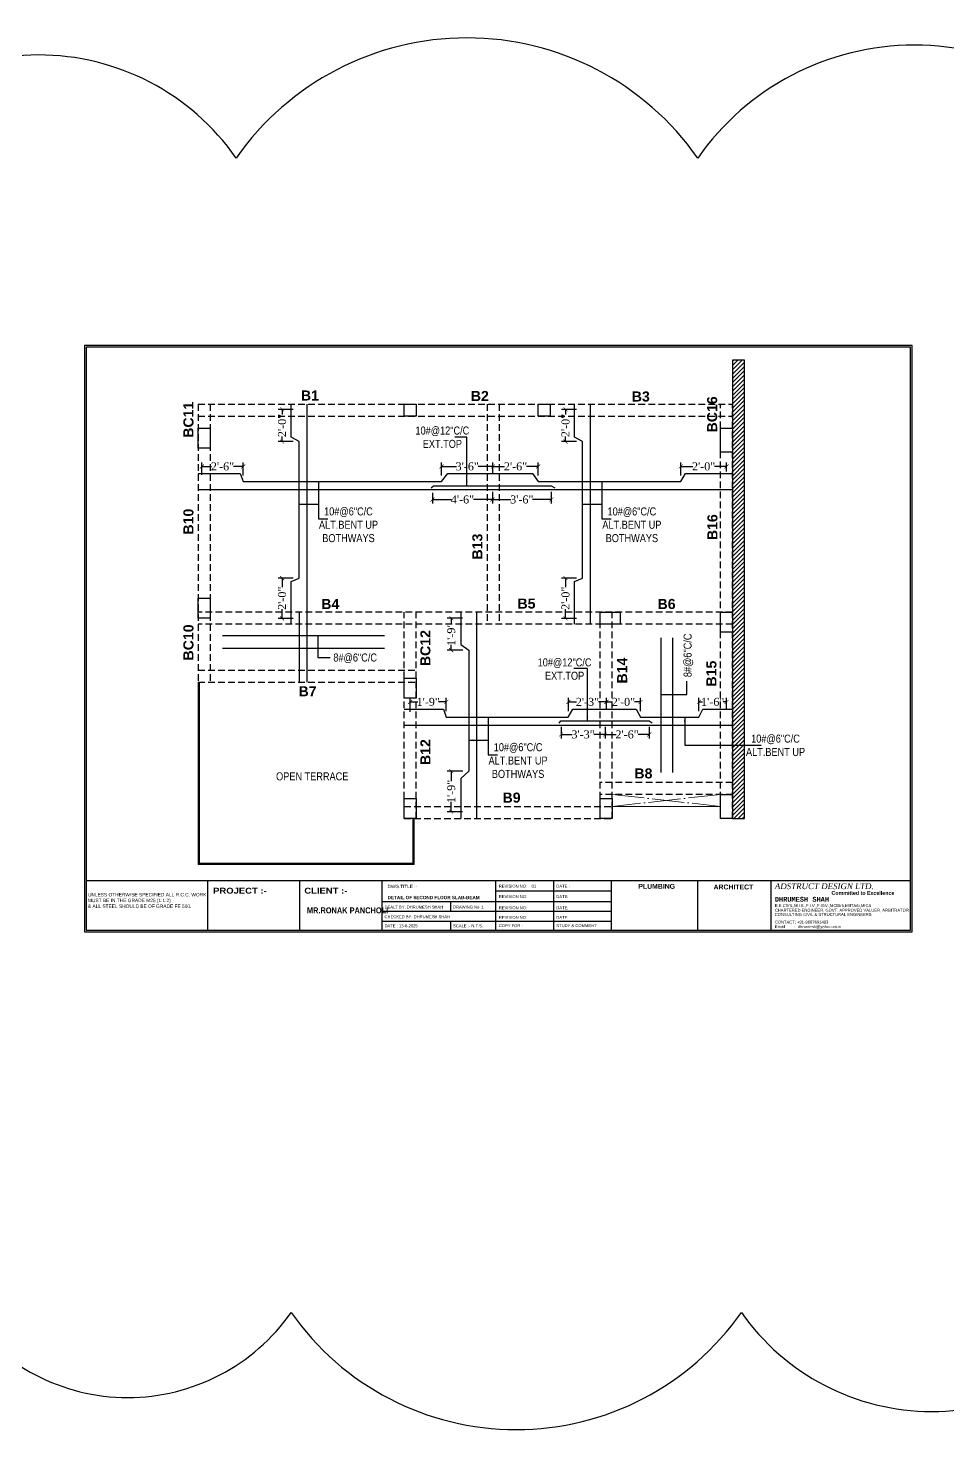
# Model space of a CAD drawing. Header units: millimetres. Extents: x 56222 to 163527, y -177397 to -121287.
# Drawn here: x 161715 to 162404, y -177397 to -176341 of the extents above; entities that cross this region are included whole.
import ezdxf

# ---------------------------------------------------------------- set-up
doc = ezdxf.new("R2010")
doc.units = ezdxf.units.MM
doc.header["$MEASUREMENT"] = 0
doc.header["$PDMODE"] = 35
doc.linetypes.add('ACAD_ISO04W100', pattern=[30, 24, -3, 0, -3])
doc.linetypes.add('HIDDEN', pattern=[0.375, 0.25, -0.125])
doc.layers.get('Defpoints').update_dxf_attribs({"color": 220})
doc.layers.add('0 @ 1', color=7, linetype='Continuous')
for name, color, linetype, lineweight in [('BEAM', 160, 'HIDDEN', 25), ('COLUMN', 1, 'Continuous', 30), ('COLUMN no', 7, 'Continuous', 20), ('FIRST FLOOR_( D - W & RAILING )', 251, 'Continuous', 9), ('footing', 160, 'Continuous', 25), ('GROUND FLOOR', 7, 'Continuous', 9), ('GROUND FLOOR  ( HATCH )', 251, 'Continuous', 9), ('REINFORCEMENT', 6, 'Continuous', 25), ('SECOND FLOOR', 7, 'Continuous', 9), ('SECOND FLOOR ( TEXT )', 7, 'Continuous', 9)]:
    doc.layers.add(name, color=color, linetype=linetype, lineweight=lineweight)
doc.styles.add('arial', font='GOTHIC.TTF')
doc.styles.add('KATHA', font='swissc.ttf')
doc.styles.add('KIRAN', font='times.ttf')
doc.styles.add('style2', font='arial.ttf', dxfattribs={"height": 6})
doc.dimstyles.new('Brijesh (Clear)', dxfattribs={"dimtxt": 6, "dimasz": 3, "dimexe": 3, "dimexo": 4.5, "dimgap": 0.09, "dimtad": 0, "dimdec": 1, "dimzin": 3, "dimdsep": 46, "dimlunit": 4, "dimtxsty": 'KIRAN', "dimblk": 'ARCHTICK', "dimcen": 0.09, "dimclrd": 256, "dimclre": 256, "dimclrt": 7, "dimadec": 0, "dimazin": 0, "dimtfac": 0.75, "dimtdec": 1, "dimtofl": 0, "dimtmove": 1, "dimatfit": 0, "dimfxl": 1, "dimtolj": 1, "dimtzin": 0, "dimarcsym": 0})

# ---------------------------------------------------------------- blocks, each defined once
blk = doc.blocks.new('_ArchTick')
at = {"color": 0, "linetype": 'ByBlock', "const_width": 0.15}
blk.add_lwpolyline([(-0.5, -0.5), (0.5, 0.5)], dxfattribs=at)
blk = doc.blocks.new('*D431')
at = {"layer": 'Defpoints', "color": 0, "transparency": 16777216}
for p in [(161905.2, -176752.9), (161918, -176752.9), (161918, -176783.1)]:
    blk.add_point(p, dxfattribs=at)
at = {"layer": 'REINFORCEMENT', "lineweight": -2, "transparency": 16777216}
for p, q in [((161913.5, -176752.9), (161902.2, -176752.9)), ((161905.2, -176752.9), (161905.2, -176759.8)), ((161913.5, -176783.1), (161902.2, -176783.1)), ((161905.2, -176783.1), (161905.2, -176776.2))]:
    blk.add_line(p, q, dxfattribs=at)
at = {"layer": 'REINFORCEMENT', "lineweight": -2, "transparency": 16777216, "xscale": 3, "yscale": 3, "zscale": 3}
for p, rotation in [((161905.2, -176752.9), 90), ((161905.2, -176783.1), 270)]:
    blk.add_blockref('_ArchTick', p, dxfattribs=dict(at, rotation=rotation))
at = {"layer": 'REINFORCEMENT', "color": 7, "transparency": 16777216, "insert": (161905.2, -176768), "char_height": 6, "attachment_point": 5, "rotation": 90, "style": 'KIRAN'}
blk.add_mtext('\\A1;2\'-0"', dxfattribs=at)
blk = doc.blocks.new('*D432')
at = {"layer": 'Defpoints', "color": 0, "transparency": 16777216}
for p in [(161905.2, -176626.4), (161918, -176626.4), (161918, -176650.6)]:
    blk.add_point(p, dxfattribs=at)
at = {"layer": 'REINFORCEMENT', "lineweight": -2, "transparency": 16777216}
for p, q in [((161913.5, -176626.4), (161902.2, -176626.4)), ((161905.2, -176626.4), (161905.2, -176630.3)), ((161905.2, -176650.6), (161905.2, -176646.7)), ((161913.5, -176650.6), (161902.2, -176650.6))]:
    blk.add_line(p, q, dxfattribs=at)
at = {"layer": 'REINFORCEMENT', "lineweight": -2, "transparency": 16777216, "xscale": 3, "yscale": 3, "zscale": 3}
for p, rotation in [((161905.2, -176626.4), 90), ((161905.2, -176650.6), 270)]:
    blk.add_blockref('_ArchTick', p, dxfattribs=dict(at, rotation=rotation))
at = {"layer": 'REINFORCEMENT', "color": 7, "transparency": 16777216, "insert": (161905.2, -176638.5), "char_height": 6, "attachment_point": 5, "rotation": 90, "style": 'KIRAN'}
blk.add_mtext('\\A1;2\'-0"', dxfattribs=at)
blk = doc.blocks.new('*D433')
at = {"layer": 'Defpoints', "color": 0, "transparency": 16777216}
for p in [(162117.7, -176752.9), (162130.5, -176752.9), (162130.5, -176783.1)]:
    blk.add_point(p, dxfattribs=at)
at = {"layer": 'REINFORCEMENT', "lineweight": -2, "transparency": 16777216}
for p, q in [((162126, -176752.9), (162114.7, -176752.9)), ((162117.7, -176752.9), (162117.7, -176759.8)), ((162126, -176783.1), (162114.7, -176783.1)), ((162117.7, -176783.1), (162117.7, -176776.2))]:
    blk.add_line(p, q, dxfattribs=at)
at = {"layer": 'REINFORCEMENT', "lineweight": -2, "transparency": 16777216, "xscale": 3, "yscale": 3, "zscale": 3}
for p, rotation in [((162117.7, -176752.9), 90), ((162117.7, -176783.1), 270)]:
    blk.add_blockref('_ArchTick', p, dxfattribs=dict(at, rotation=rotation))
at = {"layer": 'REINFORCEMENT', "color": 7, "transparency": 16777216, "insert": (162117.7, -176768), "char_height": 6, "attachment_point": 5, "rotation": 90, "style": 'KIRAN'}
blk.add_mtext('\\A1;2\'-0"', dxfattribs=at)
blk = doc.blocks.new('*D434')
at = {"layer": 'Defpoints', "color": 0, "transparency": 16777216}
for p in [(162117.7, -176626.4), (162130.5, -176626.4), (162130.5, -176650.6)]:
    blk.add_point(p, dxfattribs=at)
at = {"layer": 'REINFORCEMENT', "lineweight": -2, "transparency": 16777216}
for p, q in [((162126, -176626.4), (162114.7, -176626.4)), ((162117.7, -176626.4), (162117.7, -176630.3)), ((162117.7, -176650.6), (162117.7, -176646.7)), ((162126, -176650.6), (162114.7, -176650.6))]:
    blk.add_line(p, q, dxfattribs=at)
at = {"layer": 'REINFORCEMENT', "lineweight": -2, "transparency": 16777216, "xscale": 3, "yscale": 3, "zscale": 3}
for p, rotation in [((162117.7, -176626.4), 90), ((162117.7, -176650.6), 270)]:
    blk.add_blockref('_ArchTick', p, dxfattribs=dict(at, rotation=rotation))
at = {"layer": 'REINFORCEMENT', "color": 7, "transparency": 16777216, "insert": (162117.7, -176638.5), "char_height": 6, "attachment_point": 5, "rotation": 90, "style": 'KIRAN'}
blk.add_mtext('\\A1;2\'-0"', dxfattribs=at)
blk = doc.blocks.new('*D435')
at = {"layer": 'Defpoints', "color": 0, "transparency": 16777216}
for p in [(161876.1, -176669.2), (161845, -176680), (161876.1, -176680.4)]:
    blk.add_point(p, dxfattribs=at)
at = {"layer": 'REINFORCEMENT', "lineweight": -2, "transparency": 16777216}
for p, q in [((161845, -176675.5), (161845, -176666.2)), ((161845, -176669.2), (161852.3, -176669.2)), ((161876.1, -176669.2), (161868.8, -176669.2)), ((161876.1, -176675.9), (161876.1, -176666.2))]:
    blk.add_line(p, q, dxfattribs=at)
at = {"layer": 'REINFORCEMENT', "lineweight": -2, "transparency": 16777216, "xscale": 3, "yscale": 3, "zscale": 3, "rotation": 180}
blk.add_blockref('_ArchTick', (161845, -176669.2), dxfattribs=at)
at = {"layer": 'REINFORCEMENT', "lineweight": -2, "transparency": 16777216, "xscale": 3, "yscale": 3, "zscale": 3}
blk.add_blockref('_ArchTick', (161876.1, -176669.2), dxfattribs=at)
at = {"layer": 'REINFORCEMENT', "color": 7, "transparency": 16777216, "insert": (161860.5, -176669.2), "char_height": 6, "attachment_point": 5, "style": 'KIRAN'}
blk.add_mtext('\\A1;2\'-6"', dxfattribs=at)
blk = doc.blocks.new('*D436')
at = {"layer": 'Defpoints', "color": 0, "transparency": 16777216}
for p in [(162063.3, -176669.2), (162063.3, -176679.3), (162024.7, -176680.4)]:
    blk.add_point(p, dxfattribs=at)
at = {"layer": 'REINFORCEMENT', "lineweight": -2, "transparency": 16777216}
for p, q in [((162024.7, -176675.9), (162024.7, -176666.2)), ((162024.7, -176669.2), (162035.9, -176669.2)), ((162063.3, -176669.2), (162052.1, -176669.2)), ((162063.3, -176674.8), (162063.3, -176666.2))]:
    blk.add_line(p, q, dxfattribs=at)
at = {"layer": 'REINFORCEMENT', "lineweight": -2, "transparency": 16777216, "xscale": 3, "yscale": 3, "zscale": 3, "rotation": 180}
blk.add_blockref('_ArchTick', (162024.7, -176669.2), dxfattribs=at)
at = {"layer": 'REINFORCEMENT', "lineweight": -2, "transparency": 16777216, "xscale": 3, "yscale": 3, "zscale": 3}
blk.add_blockref('_ArchTick', (162063.3, -176669.2), dxfattribs=at)
at = {"layer": 'REINFORCEMENT', "color": 7, "transparency": 16777216, "insert": (162044, -176669.2), "char_height": 6, "attachment_point": 5, "style": 'KIRAN'}
blk.add_mtext('\\A1;3\'-6"', dxfattribs=at)
blk = doc.blocks.new('*D437')
at = {"layer": 'Defpoints', "color": 0, "transparency": 16777216}
for p in [(162097.2, -176669.2), (162063.3, -176679.3), (162097.2, -176680.4)]:
    blk.add_point(p, dxfattribs=at)
at = {"layer": 'REINFORCEMENT', "lineweight": -2, "transparency": 16777216}
for p, q in [((162063.3, -176674.8), (162063.3, -176666.2)), ((162063.3, -176669.2), (162072, -176669.2)), ((162097.2, -176669.2), (162088.4, -176669.2)), ((162097.2, -176675.9), (162097.2, -176666.2))]:
    blk.add_line(p, q, dxfattribs=at)
at = {"layer": 'REINFORCEMENT', "lineweight": -2, "transparency": 16777216, "xscale": 3, "yscale": 3, "zscale": 3, "rotation": 180}
blk.add_blockref('_ArchTick', (162063.3, -176669.2), dxfattribs=at)
at = {"layer": 'REINFORCEMENT', "lineweight": -2, "transparency": 16777216, "xscale": 3, "yscale": 3, "zscale": 3}
blk.add_blockref('_ArchTick', (162097.2, -176669.2), dxfattribs=at)
at = {"layer": 'REINFORCEMENT', "color": 7, "transparency": 16777216, "insert": (162080.2, -176669.2), "char_height": 6, "attachment_point": 5, "style": 'KIRAN'}
blk.add_mtext('\\A1;2\'-6"', dxfattribs=at)
blk = doc.blocks.new('*D438')
at = {"layer": 'Defpoints', "color": 0, "transparency": 16777216}
for p in [(162238.4, -176669.2), (162238.4, -176677.6), (162204.1, -176680.4)]:
    blk.add_point(p, dxfattribs=at)
at = {"layer": 'REINFORCEMENT', "lineweight": -2, "transparency": 16777216}
for p, q in [((162204.1, -176675.9), (162204.1, -176666.2)), ((162204.1, -176669.2), (162213, -176669.2)), ((162238.4, -176669.2), (162229.4, -176669.2)), ((162238.4, -176673.1), (162238.4, -176666.2))]:
    blk.add_line(p, q, dxfattribs=at)
at = {"layer": 'REINFORCEMENT', "lineweight": -2, "transparency": 16777216, "xscale": 3, "yscale": 3, "zscale": 3, "rotation": 180}
blk.add_blockref('_ArchTick', (162204.1, -176669.2), dxfattribs=at)
at = {"layer": 'REINFORCEMENT', "lineweight": -2, "transparency": 16777216, "xscale": 3, "yscale": 3, "zscale": 3}
blk.add_blockref('_ArchTick', (162238.4, -176669.2), dxfattribs=at)
at = {"layer": 'REINFORCEMENT', "color": 7, "transparency": 16777216, "insert": (162221.2, -176669.2), "char_height": 6, "attachment_point": 5, "style": 'KIRAN'}
blk.add_mtext('\\A1;2\'-0"', dxfattribs=at)
blk = doc.blocks.new('*D439')
at = {"layer": 'Defpoints', "color": 0, "transparency": 16777216}
for p in [(162017.9, -176684.5), (162062.9, -176683.7), (162062.9, -176694)]:
    blk.add_point(p, dxfattribs=at)
at = {"layer": 'REINFORCEMENT', "lineweight": -2, "transparency": 16777216}
for p, q in [((162017.9, -176689), (162017.9, -176697)), ((162062.9, -176688.2), (162062.9, -176697)), ((162017.9, -176694), (162032.1, -176694)), ((162062.9, -176694), (162048.6, -176694))]:
    blk.add_line(p, q, dxfattribs=at)
at = {"layer": 'REINFORCEMENT', "lineweight": -2, "transparency": 16777216, "xscale": 3, "yscale": 3, "zscale": 3, "rotation": 180}
blk.add_blockref('_ArchTick', (162017.9, -176694), dxfattribs=at)
at = {"layer": 'REINFORCEMENT', "lineweight": -2, "transparency": 16777216, "xscale": 3, "yscale": 3, "zscale": 3}
blk.add_blockref('_ArchTick', (162062.9, -176694), dxfattribs=at)
at = {"layer": 'REINFORCEMENT', "color": 7, "transparency": 16777216, "insert": (162040.4, -176694), "char_height": 6, "attachment_point": 5, "style": 'KIRAN'}
blk.add_mtext('\\A1;4\'-6"', dxfattribs=at)
blk = doc.blocks.new('*D440')
at = {"layer": 'Defpoints', "color": 0, "transparency": 16777216}
for p in [(162062.9, -176683.7), (162107, -176683.7), (162107, -176694)]:
    blk.add_point(p, dxfattribs=at)
at = {"layer": 'REINFORCEMENT', "lineweight": -2, "transparency": 16777216}
for p, q in [((162062.9, -176688.2), (162062.9, -176697)), ((162107, -176688.2), (162107, -176697)), ((162062.9, -176694), (162076.8, -176694)), ((162107, -176694), (162093, -176694))]:
    blk.add_line(p, q, dxfattribs=at)
at = {"layer": 'REINFORCEMENT', "lineweight": -2, "transparency": 16777216, "xscale": 3, "yscale": 3, "zscale": 3, "rotation": 180}
blk.add_blockref('_ArchTick', (162062.9, -176694), dxfattribs=at)
at = {"layer": 'REINFORCEMENT', "lineweight": -2, "transparency": 16777216, "xscale": 3, "yscale": 3, "zscale": 3}
blk.add_blockref('_ArchTick', (162107, -176694), dxfattribs=at)
at = {"layer": 'REINFORCEMENT', "color": 7, "transparency": 16777216, "insert": (162084.9, -176694), "char_height": 6, "attachment_point": 5, "style": 'KIRAN'}
blk.add_mtext('\\A1;3\'-6"', dxfattribs=at)
blk = doc.blocks.new('*D441')
at = {"layer": 'Defpoints', "color": 0, "transparency": 16777216}
for p in [(162028.3, -176845.7), (162001.1, -176857.6), (162028.3, -176857.2)]:
    blk.add_point(p, dxfattribs=at)
at = {"layer": 'REINFORCEMENT', "lineweight": -2, "transparency": 16777216}
for p, q in [((162001.1, -176853.1), (162001.1, -176842.7)), ((162001.1, -176845.7), (162006.9, -176845.7)), ((162028.3, -176845.7), (162022.5, -176845.7)), ((162028.3, -176852.7), (162028.3, -176842.7))]:
    blk.add_line(p, q, dxfattribs=at)
at = {"layer": 'REINFORCEMENT', "lineweight": -2, "transparency": 16777216, "xscale": 3, "yscale": 3, "zscale": 3, "rotation": 180}
blk.add_blockref('_ArchTick', (162001.1, -176845.7), dxfattribs=at)
at = {"layer": 'REINFORCEMENT', "lineweight": -2, "transparency": 16777216, "xscale": 3, "yscale": 3, "zscale": 3}
blk.add_blockref('_ArchTick', (162028.3, -176845.7), dxfattribs=at)
at = {"layer": 'REINFORCEMENT', "color": 7, "transparency": 16777216, "insert": (162014.7, -176845.7), "char_height": 6, "attachment_point": 5, "style": 'KIRAN'}
blk.add_mtext('\\A1;1\'-9"', dxfattribs=at)
blk = doc.blocks.new('*D442')
at = {"layer": 'Defpoints', "color": 0, "transparency": 16777216}
for p in [(162148.4, -176845.7), (162119.8, -176857.2), (162148.4, -176856)]:
    blk.add_point(p, dxfattribs=at)
at = {"layer": 'REINFORCEMENT', "lineweight": -2, "transparency": 16777216}
for p, q in [((162119.8, -176852.7), (162119.8, -176842.7)), ((162119.8, -176845.7), (162125.9, -176845.7)), ((162148.4, -176845.7), (162142.3, -176845.7)), ((162148.4, -176851.5), (162148.4, -176842.7))]:
    blk.add_line(p, q, dxfattribs=at)
at = {"layer": 'REINFORCEMENT', "lineweight": -2, "transparency": 16777216, "xscale": 3, "yscale": 3, "zscale": 3, "rotation": 180}
blk.add_blockref('_ArchTick', (162119.8, -176845.7), dxfattribs=at)
at = {"layer": 'REINFORCEMENT', "lineweight": -2, "transparency": 16777216, "xscale": 3, "yscale": 3, "zscale": 3}
blk.add_blockref('_ArchTick', (162148.4, -176845.7), dxfattribs=at)
at = {"layer": 'REINFORCEMENT', "color": 7, "transparency": 16777216, "insert": (162134.1, -176845.7), "char_height": 6, "attachment_point": 5, "style": 'KIRAN'}
blk.add_mtext('\\A1;2\'-3"', dxfattribs=at)
blk = doc.blocks.new('*D443')
at = {"layer": 'Defpoints', "color": 0, "transparency": 16777216}
for p in [(162173.9, -176845.7), (162148.4, -176856), (162173.9, -176857.2)]:
    blk.add_point(p, dxfattribs=at)
at = {"layer": 'REINFORCEMENT', "lineweight": -2, "transparency": 16777216}
for p, q in [((162148.4, -176851.5), (162148.4, -176842.7)), ((162148.4, -176845.7), (162152.9, -176845.7)), ((162173.9, -176845.7), (162169.3, -176845.7)), ((162173.9, -176852.7), (162173.9, -176842.7))]:
    blk.add_line(p, q, dxfattribs=at)
at = {"layer": 'REINFORCEMENT', "lineweight": -2, "transparency": 16777216, "xscale": 3, "yscale": 3, "zscale": 3, "rotation": 180}
blk.add_blockref('_ArchTick', (162148.4, -176845.7), dxfattribs=at)
at = {"layer": 'REINFORCEMENT', "lineweight": -2, "transparency": 16777216, "xscale": 3, "yscale": 3, "zscale": 3}
blk.add_blockref('_ArchTick', (162173.9, -176845.7), dxfattribs=at)
at = {"layer": 'REINFORCEMENT', "color": 7, "transparency": 16777216, "insert": (162161.1, -176845.7), "char_height": 6, "attachment_point": 5, "style": 'KIRAN'}
blk.add_mtext('\\A1;2\'-0"', dxfattribs=at)
blk = doc.blocks.new('*D444')
at = {"layer": 'Defpoints', "color": 0, "transparency": 16777216}
for p in [(162238.4, -176845.7), (162217.7, -176857.2), (162238.4, -176855.5)]:
    blk.add_point(p, dxfattribs=at)
at = {"layer": 'REINFORCEMENT', "lineweight": -2, "transparency": 16777216}
for p, q in [((162217.7, -176852.7), (162217.7, -176842.7)), ((162217.7, -176845.7), (162220.3, -176845.7)), ((162238.4, -176845.7), (162235.8, -176845.7)), ((162238.4, -176851), (162238.4, -176842.7))]:
    blk.add_line(p, q, dxfattribs=at)
at = {"layer": 'REINFORCEMENT', "lineweight": -2, "transparency": 16777216, "xscale": 3, "yscale": 3, "zscale": 3, "rotation": 180}
blk.add_blockref('_ArchTick', (162217.7, -176845.7), dxfattribs=at)
at = {"layer": 'REINFORCEMENT', "lineweight": -2, "transparency": 16777216, "xscale": 3, "yscale": 3, "zscale": 3}
blk.add_blockref('_ArchTick', (162238.4, -176845.7), dxfattribs=at)
at = {"layer": 'REINFORCEMENT', "color": 7, "transparency": 16777216, "insert": (162228, -176845.7), "char_height": 6, "attachment_point": 5, "style": 'KIRAN'}
blk.add_mtext('\\A1;1\'-6"', dxfattribs=at)
blk = doc.blocks.new('*D445')
at = {"layer": 'Defpoints', "color": 0, "transparency": 16777216}
for p in [(162114.3, -176859.9), (162147.3, -176859.9), (162147.3, -176870.1)]:
    blk.add_point(p, dxfattribs=at)
at = {"layer": 'REINFORCEMENT', "lineweight": -2, "transparency": 16777216}
for p, q in [((162114.3, -176864.4), (162114.3, -176873.1)), ((162114.3, -176870.1), (162122.7, -176870.1)), ((162147.3, -176870.1), (162138.9, -176870.1)), ((162147.3, -176864.4), (162147.3, -176873.1))]:
    blk.add_line(p, q, dxfattribs=at)
at = {"layer": 'REINFORCEMENT', "lineweight": -2, "transparency": 16777216, "xscale": 3, "yscale": 3, "zscale": 3, "rotation": 180}
blk.add_blockref('_ArchTick', (162114.3, -176870.1), dxfattribs=at)
at = {"layer": 'REINFORCEMENT', "lineweight": -2, "transparency": 16777216, "xscale": 3, "yscale": 3, "zscale": 3}
blk.add_blockref('_ArchTick', (162147.3, -176870.1), dxfattribs=at)
at = {"layer": 'REINFORCEMENT', "color": 7, "transparency": 16777216, "insert": (162130.8, -176870.1), "char_height": 6, "attachment_point": 5, "style": 'KIRAN'}
blk.add_mtext('\\A1;3\'-3"', dxfattribs=at)
blk = doc.blocks.new('*D446')
at = {"layer": 'Defpoints', "color": 0, "transparency": 16777216}
for p in [(162147.3, -176859.9), (162180.4, -176859.9), (162180.4, -176870.1)]:
    blk.add_point(p, dxfattribs=at)
at = {"layer": 'REINFORCEMENT', "lineweight": -2, "transparency": 16777216}
for p, q in [((162147.3, -176864.4), (162147.3, -176873.1)), ((162147.3, -176870.1), (162155.6, -176870.1)), ((162180.4, -176870.1), (162172.1, -176870.1)), ((162180.4, -176864.4), (162180.4, -176873.1))]:
    blk.add_line(p, q, dxfattribs=at)
at = {"layer": 'REINFORCEMENT', "lineweight": -2, "transparency": 16777216, "xscale": 3, "yscale": 3, "zscale": 3, "rotation": 180}
blk.add_blockref('_ArchTick', (162147.3, -176870.1), dxfattribs=at)
at = {"layer": 'REINFORCEMENT', "lineweight": -2, "transparency": 16777216, "xscale": 3, "yscale": 3, "zscale": 3}
blk.add_blockref('_ArchTick', (162180.4, -176870.1), dxfattribs=at)
at = {"layer": 'REINFORCEMENT', "color": 7, "transparency": 16777216, "insert": (162163.8, -176870.1), "char_height": 6, "attachment_point": 5, "style": 'KIRAN'}
blk.add_mtext('\\A1;2\'-6"', dxfattribs=at)
blk = doc.blocks.new('*D447')
at = {"layer": 'Defpoints', "color": 0, "transparency": 16777216}
for p in [(162032, -176897.5), (162045.2, -176897.5), (162044.9, -176928)]:
    blk.add_point(p, dxfattribs=at)
at = {"layer": 'REINFORCEMENT', "lineweight": -2, "transparency": 16777216}
for p, q in [((162040.7, -176897.5), (162029, -176897.5)), ((162032, -176897.5), (162032, -176905)), ((162032, -176928), (162032, -176920.6)), ((162040.4, -176928), (162029, -176928))]:
    blk.add_line(p, q, dxfattribs=at)
at = {"layer": 'REINFORCEMENT', "lineweight": -2, "transparency": 16777216, "xscale": 3, "yscale": 3, "zscale": 3}
for p, rotation in [((162032, -176897.5), 90), ((162032, -176928), 270)]:
    blk.add_blockref('_ArchTick', p, dxfattribs=dict(at, rotation=rotation))
at = {"layer": 'REINFORCEMENT', "color": 7, "transparency": 16777216, "insert": (162032, -176912.8), "char_height": 6, "attachment_point": 5, "rotation": 90, "style": 'KIRAN'}
blk.add_mtext('\\A1;1\'-9"', dxfattribs=at)
blk = doc.blocks.new('*D448')
at = {"layer": 'Defpoints', "color": 0, "transparency": 16777216}
for p in [(162032, -176782.9), (162045, -176782.9), (162045.2, -176807)]:
    blk.add_point(p, dxfattribs=at)
at = {"layer": 'REINFORCEMENT', "lineweight": -2, "transparency": 16777216}
for p, q in [((162040.5, -176782.9), (162029, -176782.9)), ((162032, -176782.9), (162032, -176787.2)), ((162032, -176807), (162032, -176802.8)), ((162040.7, -176807), (162029, -176807))]:
    blk.add_line(p, q, dxfattribs=at)
at = {"layer": 'REINFORCEMENT', "lineweight": -2, "transparency": 16777216, "xscale": 3, "yscale": 3, "zscale": 3}
for p, rotation in [((162032, -176782.9), 90), ((162032, -176807), 270)]:
    blk.add_blockref('_ArchTick', p, dxfattribs=dict(at, rotation=rotation))
at = {"layer": 'REINFORCEMENT', "color": 7, "transparency": 16777216, "insert": (162032, -176795), "char_height": 6, "attachment_point": 5, "rotation": 90, "style": 'KIRAN'}
blk.add_mtext('\\A1;1\'-9"', dxfattribs=at)
blk = doc.blocks.new('A$Cfb52c977')
for p, q in [((2.3, 71.6), (1154.3, 71.6)), ((171.8, 71.6), (171.8, 2.3)), ((300.5, 71.6), (300.5, 2.3)), ((416, 2.3), (416, 71.6)), ((416, 2.3), (416, 71.6)), ((416, 2.3), (416, 62.1)), ((416, 2.3), (416, 62.1)), ((574.8, 2.3), (574.8, 71.6)), ((655.6, 71.6), (655.6, 2.3)), ((736.4, 2.3), (736.4, 71.6)), ((857.4, 2.3), (857.4, 71.6)), ((959.2, 71.6), (959.2, 2.3)), ((736.4, 41.5), (416, 41.5)), ((511.6, 41.5), (511.6, 28)), ((574.8, 57), (736.4, 57)), ((736.4, 28), (416, 28)), ((736.4, 14.2), (416, 14.2)), ((511.6, 14.2), (511.6, 2.3))]:
    blk.add_line(p, q)
for points in [[(0, 0), (1156.6, 0), (1156.6, 819.1), (0, 819.1)], [(2.3, 2.3), (1154.3, 2.3), (1154.3, 816.8), (2.3, 816.8)]]:
    blk.add_lwpolyline(points, close=True)
at = {"attachment_point": 1, "style": 'style2'}
for s, insert, char_height, width in [('{\\fArial Black|b0|i0|c0|p34;\\C7;PROJECT :- }', (179.9, 61.4), 8.25, 378.755), ('{\\fArial Black|b0|i0|c0|p34;\\C7;CLIENT :-\\P\\P \\fSwis721 Cn BT|b1|i0|c0|p34;\\C5;MR.RONAK PANCHOLI}', (307.3, 61.4), 8.25, 378.755), ('{\\fArial CE|b0|i0|c0|p34;\\C7;DWG.TITLE :-\\P\\P\\fArial CE|b1|i0|c0|p34;DETAIL OF SECOND FLOOR SLAB-BEAM}', (423.7, 65.5), 4.63, 241.863)]:
    blk.add_mtext(s, dxfattribs=dict(at, insert=insert, char_height=char_height, width=width))
for s, width, gutter_width, insert, char_height in [('\\pi-16.49954,l16.49954,t16.49954;{\\fArial CE|b0|i0|c0|p34;REVISION NO:    01}', 63.16, 12.6, (579.1, 65.7), 4.125), ('\\pi-16.49954,l16.49954,t16.49954;{\\fArial CE|b0|i0|c0|p34;DATE : }', 63.16, 12.6, (659.5, 65.7), 4.125), ('{\\fArial CE|b1|i0|c0|p34;PLUMBING}', 67.863, 13.5, (774.1, 66.8), 6.875), ('{\\fArial CE|b1|i0|c0|p34;ARCHITECT}', 67.863, 13.5, (879.2, 65.9), 6.875), ('{\\fDutch801 XBd BT|b0|i1|c0|p18;ADSTRUCT DESIGN LTD.}', 228.171, 13.5, (964.8, 67.7), 8.25), ('\\A1;{\\fArial CE|b0|i0|c0|p34;UNLESS OTHERWISE SPECIFIED ALL R.C.C. WORK MUST BE IN THE GRADE M25 (1:1\\H1.00002x;:2)\\P& ALL STEEL SHOULD BE OF GRADE FE 500.}', 178.654, 13.5, (4.9, 54.1), 4.8124), ('\\pi-16.49954,l16.49954,t16.49954;{\\fArial CE|b0|i0|c0|p34;REVISION NO: }', 63.16, 12.6, (579.1, 51.1), 4.125), ('\\pi-16.49954,l16.49954,t16.49954;{\\fArial CE|b0|i0|c0|p34;DATE:}', 63.16, 12.6, (659.5, 51.1), 4.125), ('{\\fLucida Console|b1|i0|c0|p49;DHRUMESH SHAH}', 130.359, 13.5, (964.8, 48.7), 6.875), ('{\\fScript MT Bold|b0|i0|c0|p66;Committed to Excellence}', 116.221, 13.5, (1044, 56.8), 5.342), ('{\\fArial CE|b0|i0|c0|p34;CHECKED BY: DHRUMESH SHAH}', 121.932, 13.5, (419.4, 23), 4.125), ('{\\fArial CE|b0|i0|c0|p34;DEALT BY: DHRUMESH SHAH}', 92.865, 13.5, (419.4, 36.5), 4.125), ('{\\fArial CE|b0|i0|c0|p34;DRAWING No :1}', 67.863, 13.5, (515.1, 36.5), 4.125), ('\\pi-16.49954,l16.49954,t16.49954;{\\fArial CE|b0|i0|c0|p34;REVISION NO: }', 63.16, 12.6, (579.1, 35.6), 4.125), ('\\pi-16.49954,l16.49954,t16.49954;{\\fArial CE|b0|i0|c0|p34;REVISION NO: }', 63.16, 12.6, (579.1, 22.1), 4.125), ('\\pi-16.49954,l16.49954,t16.49954;{\\fArial CE|b0|i0|c0|p34;DATE:}', 63.16, 12.6, (659.5, 35.6), 4.125), ('\\pi-16.49954,l16.49954,t16.49954;{\\fArial CE|b0|i0|c0|p34;DATE:}', 63.16, 12.6, (659.5, 22.1), 4.125), ('\\pi-16.49954,l16.49954,t16.49954;{\\fArial CE|b0|i0|c0|p34;DATE : 13-8-2025}', 67.863, 13.5, (419.4, 10.3), 4.125), ('{\\fArial CE|b0|i0|c0|p34;SCALE :- N.T.S.}', 67.863, 13.5, (515.1, 10.3), 4.125), ('\\pi-16.49954,l16.49954,t16.49954;{\\fArial CE|b0|i0|c0|p34;COPY FOR :}', 63.16, 12.6, (579.1, 10.5), 4.125), ('\\pi-16.49954,l16.49954,t16.49954;{\\fArial CE|b0|i0|c0|p34;STUDY & COMMENT}', 63.16, 12.6, (659.5, 10.5), 4.125)]:
    blk.add_mtext_dynamic_manual_height_columns(s, width=width, gutter_width=gutter_width, heights=[0], dxfattribs=dict(at, insert=insert, char_height=char_height))
at = {"layer": '0 @ 1', "char_height": 4.125, "attachment_point": 1, "style": 'style2'}
for s, insert, width in [('{\\fArial CE|b0|i0|c0|p34;CHARTERED ENGINEER, GOVT. APPROVED VALUER, ARBITRATOR}', (964.8, 32), 233.021), ('{\\fArial CE|b0|i0|c0|p34;CONSULTING CIVIL & STRUCTURAL ENGINEERS}', (964.8, 26.1), 228.867), ('{\\fArial CE|b0|i0|c0|p34;B.E.CIVIL,M.I.E.,F.I.V.,F.IGV.,MCIArb,MIITArb,MICA}', (964.8, 38.5), 101.209), ('{\\fArial CE|b0|i0|c0|p34;CONTACT: +91-9687691493}', (964.8, 15.5), 131.124), ('{\\fArial CE|b0|i0|c0|p34;Email        :  dhrumesh@yahoo.co.in}', (964.8, 9.1), 131.124)]:
    blk.add_mtext(s, dxfattribs=dict(at, insert=insert, width=width))

msp = doc.modelspace()

# ---------------------------------------------------------------- hatches: boundary and pattern name
at = {"layer": 'GROUND FLOOR  ( HATCH )'}
h = msp.add_hatch(dxfattribs=at)
h.set_pattern_fill('ANSI31', color=6, scale=18, style=0)
h.set_pattern_definition([(45, (45711.0755, -14313.8258), (-1.590990258, 1.590990258), [])])
h.paths.add_polyline_path([(162251.76141, -176589.50014), (162242.76142, -176589.50014), (162242.76142, -176933.00015), (162251.76141, -176933.00015)])

# ---------------------------------------------------------------- linework, layer by layer
at = {"layer": 'BEAM', "ltscale": 20}
for p, q in [((161842.26142, -176622.50014), (162242.76142, -176622.50014)), ((161842.26142, -176622.50014), (161842.26142, -176831.00014)), ((161851.26142, -176622.50014), (161851.26142, -176831.00014)), ((162059.03942, -176622.50014), (162059.03942, -176787.50014)), ((162068.03942, -176622.50014), (162068.03942, -176787.50014)), ((162233.76142, -176933.00014), (162233.76142, -176622.50014)), ((162242.76142, -176933.00014), (162242.76142, -176622.50014)), ((161842.26142, -176631.50014), (162242.76142, -176631.50014)), ((162242.76141, -176778.50014), (161842.26142, -176778.50014)), ((161996.76142, -176933.00014), (161996.76142, -176778.50014)), ((162005.76142, -176933.00014), (162005.76142, -176778.50014)), ((162143.76142, -176933.00014), (162143.76141, -176778.50014)), ((162152.76142, -176933.00014), (162152.76141, -176778.50014)), ((162242.76141, -176787.50014), (161842.26142, -176787.50014)), ((161842.26142, -176822.00014), (162005.76142, -176822.00014)), ((161842.26142, -176831.00014), (162005.76142, -176831.00014)), ((162242.76142, -176906.00013), (162143.76142, -176906.00014)), ((162242.76142, -176915.00013), (162143.76142, -176915.00014)), ((161996.76142, -176924.00014), (162152.76142, -176924.00014)), ((161996.76142, -176933.00014), (162152.76142, -176933.00014))]:
    msp.add_line(p, q, dxfattribs=at)
at = {"layer": 'COLUMN'}
for points in [[(161996.76142, -176622.50014), (162005.76142, -176622.50014), (162005.76142, -176631.50014), (161996.76142, -176631.50014)], [(162097.26142, -176622.50014), (162106.26142, -176622.50014), (162106.26142, -176631.50014), (162097.26142, -176631.50014)], [(161842.26142, -176640.50014), (161851.26142, -176640.50014), (161851.26142, -176655.50014), (161842.26142, -176655.50014)], [(162233.76142, -176640.50014), (162242.76142, -176640.50014), (162242.76142, -176658.50014), (162233.76142, -176658.50014)], [(161842.26142, -176768.00014), (161851.26142, -176768.00014), (161851.26142, -176783.00014), (161842.26142, -176783.00014)], [(162158.76141, -176778.50014), (162158.76141, -176787.50014), (162143.76141, -176787.50014), (162143.76141, -176778.50014)], [(162233.76141, -176778.50014), (162242.76141, -176778.50014), (162242.76141, -176793.50014), (162233.76141, -176793.50014)], [(161996.76142, -176828.00014), (162005.76142, -176828.00014), (162005.76142, -176843.00014), (161996.76142, -176843.00014)], [(161996.76142, -176918.00014), (162005.76142, -176918.00014), (162005.76142, -176933.00014), (161996.76142, -176933.00014)], [(162143.76142, -176918.00015), (162152.76142, -176918.00015), (162152.76142, -176933.00014), (162143.76142, -176933.00014)], [(162233.76142, -176915.00014), (162242.76142, -176915.00014), (162242.76142, -176933.00014), (162233.76142, -176933.00014)]]:
    msp.add_lwpolyline(points, close=True, dxfattribs=at)
at = {"layer": 'FIRST FLOOR_( D - W & RAILING )', "color": 32}
for points in [[(162004.26142, -176967.50014), (162004.26142, -176966.50014), (161843.26173, -176966.50014), (161843.26173, -176831.00014), (161842.26173, -176831.00014), (161842.26173, -176967.50014), (162004.26142, -176967.50014), (162004.26142, -176966.80014), (161842.96173, -176966.80014), (161842.96173, -176831.00014), (161842.26173, -176831.00014), (161842.26173, -176967.50014)], [(161842.26173, -176967.50014), (161842.26173, -176966.50014), (162003.26142, -176966.50014), (162003.26142, -176933.00014), (162004.26142, -176933.00014), (162004.26142, -176967.50014), (161842.26173, -176967.50014), (161842.26173, -176966.80014), (162003.56142, -176966.80014), (162003.56142, -176933.00014), (162004.26142, -176933.00014), (162004.26142, -176967.50014)]]:
    msp.add_lwpolyline(points, close=True, dxfattribs=at)
at = {"layer": 'GROUND FLOOR', "color": 6, "lineweight": 30}
msp.add_lwpolyline([(162251.76141, -176589.50014), (162242.76142, -176589.50014), (162242.76142, -176933.00015), (162251.76141, -176933.00015)], close=True, dxfattribs=at)
at = {"layer": 'REINFORCEMENT'}
for p, q in [((161924.01142, -176831.00014), (161924.01142, -176622.50014)), ((162136.47752, -176787.50014), (162136.47752, -176622.50014)), ((161842.26142, -176686.44215), (162242.76142, -176686.44215)), ((162051.16898, -176933.00014), (162051.16898, -176778.50014)), ((161996.76142, -176863.18809), (162242.76142, -176863.18809))]:
    msp.add_line(p, q, dxfattribs=at)
msp.add_lwpolyline([(160948.08775, -176438.01491, 0.52056705), (160948.08775, -176651.31488, 0.52056705), (160948.08775, -177039.55305, 0.52056705), (161018.10254, -177303.28867, 0.52056705), (161332.81552, -177303.28867, 0.52056705), (161666.86502, -177303.28867, 0.52056705), (161911.95306, -177303.28867, 0.52056705), (162249.50609, -177303.28867, 0.52056705), (162534.79922, -177303.28867, 0.52056705), (162895.93085, -177303.28867, 0.52056705), (163189.05503, -177303.28867, 0.52056705), (163428.75812, -177174.49297, 0.52056705), (163428.75812, -176795.86814, 0.52056705), (163397.96423, -176438.01491, 0.52056705), (163107.97125, -176438.01491, 0.52056705), (162774.14758, -176438.01491, 0.52056705), (162541.68199, -176438.01491, 0.52056705), (162216.75752, -176438.01491, 0.52056705), (161870.7997, -176438.01491, 0.52056705), (161573.8485, -176438.01491, 0.52056705), (161200.01507, -176438.01491, 0.52056705)], format="xyb", close=True, dxfattribs=at)
for points in [[(161912.01142, -176787.50014), (161912.01142, -176755.52693), (161918.01142, -176752.93262), (161918.01142, -176650.58575), (161912.01142, -176647.36551), (161912.01142, -176622.50014)], [(162124.47752, -176787.50014), (162124.47752, -176755.52693), (162130.47752, -176752.93262), (162130.47752, -176650.58575), (162124.47752, -176647.36551), (162124.47752, -176622.50014)], [(161842.26142, -176674.44215), (161873.80345, -176674.44215), (161876.05708, -176680.44215), (162024.73375, -176680.44215), (162029.39544, -176674.44215), (162092.97583, -176674.44215), (162097.17497, -176680.44215), (162204.1141, -176680.44215), (162207.69712, -176674.44215), (162242.76142, -176674.44215)], [(162016.97653, -176685.29806), (162018.75044, -176683.70999), (162106.97512, -176683.70999), (162109.55601, -176685.34902)], [(161918.01142, -176778.50014), (161918.01142, -176831.00014)], [(162039.16898, -176778.50014), (162039.16898, -176802.72473), (162045.16898, -176807.01813), (162045.16898, -176897.53277), (162039.16898, -176903.00269), (162039.16898, -176933.00014)], [(161860.51346, -176795.99574), (161981.95839, -176795.99574)], [(161860.51346, -176805.47032), (161981.95839, -176805.47032)], [(162189.39185, -176898.56597), (162189.39185, -176797.74007)], [(162198.18753, -176898.56597), (162198.18753, -176797.74007)], [(161996.76142, -176851.18809), (162026.20029, -176851.18809), (162028.31556, -176857.18809), (162119.76142, -176857.18809), (162123.11568, -176851.18809), (162170.65558, -176851.18809), (162173.88882, -176857.18809), (162217.68689, -176857.18809), (162220.61552, -176851.18809), (162242.76142, -176851.18809)], [(162112.8448, -176861.7366), (162114.28344, -176859.85951), (162180.37075, -176859.85951), (162182.62851, -176861.46673)]]:
    msp.add_lwpolyline(points, dxfattribs=at)
at = {"layer": 'SECOND FLOOR', "color": 1, "linetype": 'ACAD_ISO04W100'}
for p, q in [((162152.76142, -176915.00014), (162233.76142, -176924.00014)), ((162233.76142, -176915.00014), (162152.76142, -176924.00014))]:
    msp.add_line(p, q, dxfattribs=at)
at = {"layer": 'SECOND FLOOR'}
for p, q in [((162233.76142, -176915.00014), (162233.76142, -176933.00014)), ((162233.76142, -176924.00014), (162152.76142, -176924.00014))]:
    msp.add_line(p, q, dxfattribs=at)

# ---------------------------------------------------------------- block references
at = {"layer": 'footing', "xscale": 0.5364755381397406, "yscale": 0.5364755381397406, "zscale": 0.5364755381397406}
msp.add_blockref('A$Cfb52c977', (161756.99763, -177017.93053), dxfattribs=at)

# ---------------------------------------------------------------- texts
at = {"layer": 'COLUMN no', "char_height": 7.5625, "width": 103.943965, "attachment_point": 5, "style": 'arial'}
for s, insert in [('{\\fArial|b1|i0|c0|p34;\\C7;B1}', (161926.07461, -176616.02652)), ('{\\fArial|b1|i0|c0|p34;\\C7;B2}', (162053.43707, -176616.39568)), ('{\\fArial|b1|i0|c0|p34;\\C7;B3}', (162174.11242, -176616.83806)), ('{\\fArial|b1|i0|c0|p34;\\C7;B4}', (161941.29178, -176772.308)), ('{\\fArial|b1|i0|c0|p34;\\C7;B5}', (162088.42219, -176772.037)), ('{\\fArial|b1|i0|c0|p34;\\C7;B6}', (162193.43659, -176772.35228)), ('{\\fArial|b1|i0|c0|p34;\\C7;B7}', (161924.29241, -176837.74006)), ('{\\fArial|b1|i0|c0|p34;\\C7;B8}', (162176.05629, -176899.33796)), ('{\\fArial|b1|i0|c0|p34;\\C7;B9}', (162077.22913, -176917.49363))]:
    msp.add_mtext(s, dxfattribs=dict(at, insert=insert))
at = {"layer": 'COLUMN no', "char_height": 7.5625, "width": 103.943965, "attachment_point": 5, "rotation": 90, "style": 'arial'}
for s, insert in [('{\\fArial|b1|i0|c0|p34;\\C7;BC11}', (161835.01283, -176634.20195)), ('{\\fArial|b1|i0|c0|p34;\\C7;BC16}', (162227.64186, -176630.16572)), ('{\\fArial|b1|i0|c0|p34;\\C7;B10}', (161835.01283, -176710.57037)), ('{\\fArial|b1|i0|c0|p34;\\C7;B16}', (162227.83827, -176714.71834)), ('{\\fArial|b1|i0|c0|p34;\\C7;B13}', (162051.63059, -176729.25586)), ('{\\fArial|b1|i0|c0|p34;\\C7;BC10}', (161835.01283, -176801.13276)), ('{\\fArial|b1|i0|c0|p34;\\C7;BC12}', (162012.65392, -176805.34991)), ('{\\fArial|b1|i0|c0|p34;\\C7;B14}', (162160.12338, -176822.1824)), ('{\\fArial|b1|i0|c0|p34;\\C7;B15}', (162227.08414, -176824.48177)), ('{\\fArial|b1|i0|c0|p34;\\C7;B12}', (162012.65392, -176883.31836))]:
    msp.add_mtext(s, dxfattribs=dict(at, insert=insert))
at = {"layer": 'SECOND FLOOR ( TEXT )', "char_height": 6, "attachment_point": 5, "style": 'KATHA'}
for s, insert in [('10#@12"C/C\\PEXT.TOP', (162025.35467, -176647.3248)), ('10#@6"C/C\\PALT.BENT UP \\PBOTHWAYS', (161954.96133, -176712.95235)), ('10#@6"C/C\\PALT.BENT UP \\PBOTHWAYS', (162167.42742, -176712.95235)), ('8#@6"C/C', (161959.9805, -176813.02198)), ('10#@12"C/C\\PEXT.TOP', (162116.96374, -176821.10324)), ('10#@6"C/C\\PALT.BENT UP ', (162275.11336, -176878.25409)), ('10#@6"C/C\\PALT.BENT UP \\PBOTHWAYS', (162082.11888, -176889.69829)), ('OPEN TERRACE', (161927.78621, -176901.5283))]:
    msp.add_mtext(s, dxfattribs=dict(at, insert=insert))
at = {"layer": 'SECOND FLOOR ( TEXT )', "insert": (162209.80908, -176810.77964), "char_height": 6, "attachment_point": 5, "rotation": 90, "style": 'KATHA'}
msp.add_mtext('8#@6"C/C', dxfattribs=at)

# ---------------------------------------------------------------- dimensions: what is measured, and where the dimension line sits
at = {"layer": 'REINFORCEMENT'}
for base, p1, p2, text, picture, middle in [((161905.24562, -176626.42359), (161918.01142, -176650.58575), (161918.00937, -176626.42359), '2\'-0"', '*D432', (161905.24562, -176638.50467)), ((162117.71171, -176626.42359), (162130.47752, -176650.58575), (162130.47547, -176626.42359), '2\'-0"', '*D434', (162117.71171, -176638.50467)), ((161905.24562, -176752.93262), (161918.01142, -176783.12878), (161918.01142, -176752.93262), '2\'-0"', '*D431', (161905.24562, -176768.0307)), ((162117.71171, -176752.93262), (162130.47752, -176783.12878), (162130.47752, -176752.93262), '2\'-0"', '*D433', (162117.71171, -176768.0307)), ((162031.96291, -176782.92073), (162045.16898, -176807.01813), (162045.0052, -176782.92073), '1\'-9"', '*D448', (162031.96291, -176794.96943)), ((162031.96291, -176897.53277), (162044.88975, -176928.02468), (162045.16898, -176897.53277), '1\'-9"', '*D447', (162031.96291, -176912.77873))]:
    dim = msp.add_linear_dim(base=base, p1=p1, p2=p2, angle=90, text=text, dimstyle='Brijesh (Clear)', dxfattribs=at)
    dim.commit()
    dim.dimension.update_dxf_attribs({"geometry": picture, "text_midpoint": middle})
for base, p1, p2, text, picture, middle in [((161876.05708, -176669.16877), (161845.01925, -176679.99265), (161876.05708, -176680.44215), '2\'-6"', '*D435', (161860.53816, -176669.16877)), ((162063.30036, -176669.16877), (162024.73375, -176680.44215), (162063.30036, -176679.34513), '3\'-6"', '*D436', (162044.01705, -176669.16877)), ((162097.17497, -176669.16877), (162063.30036, -176679.34513), (162097.17497, -176680.44215), '2\'-6"', '*D437', (162080.23767, -176669.16877)), ((162238.35234, -176669.16877), (162204.1141, -176680.44215), (162238.35234, -176677.60318), '2\'-0"', '*D438', (162221.23322, -176669.16877)), ((162062.86278, -176694.01278), (162017.86349, -176684.50403), (162062.86278, -176683.70999), '4\'-6"', '*D439', (162040.36313, -176694.01278)), ((162106.97512, -176694.01278), (162062.86278, -176683.70999), (162106.97512, -176683.70999), '3\'-6"', '*D440', (162084.91895, -176694.01278)), ((162028.31556, -176845.71247), (162001.07076, -176857.59387), (162028.31556, -176857.18809), '1\'-9"', '*D441', (162014.69316, -176845.71247)), ((162148.37514, -176845.71247), (162119.76142, -176857.18809), (162148.37514, -176855.98652), '2\'-3"', '*D442', (162134.06828, -176845.71247)), ((162173.88882, -176845.71247), (162148.37514, -176855.98652), (162173.88882, -176857.18809), '2\'-0"', '*D443', (162161.13198, -176845.71247)), ((162238.40993, -176845.71247), (162217.68689, -176857.18809), (162238.40993, -176855.53303), '1\'-6"', '*D444', (162228.04841, -176845.71247)), ((162147.3271, -176870.06866), (162114.28344, -176859.85951), (162147.3271, -176859.85951), '3\'-3"', '*D445', (162130.80527, -176870.06866)), ((162180.37075, -176870.06866), (162147.3271, -176859.85951), (162180.37075, -176859.85951), '2\'-6"', '*D446', (162163.84892, -176870.06866))]:
    dim = msp.add_linear_dim(base=base, p1=p1, p2=p2, text=text, dimstyle='Brijesh (Clear)', dxfattribs=at)
    dim.commit()
    dim.dimension.update_dxf_attribs({"geometry": picture, "text_midpoint": middle})

# ---------------------------------------------------------------- leaders
for points in [[(162043.71251, -176683.70999), (162043.71251, -176647.3744), (162034.72244, -176647.3744)], [(161932.49101, -176680.44215), (161932.49101, -176708.50161), (161939.45647, -176708.50161)], [(162144.9571, -176680.44215), (162144.9571, -176708.50161), (162151.92256, -176708.50161)], [(161918.01142, -176697.57595), (161932.49101, -176697.57595)], [(162130.47752, -176697.57595), (162144.9571, -176697.57595)], [(161931.97905, -176795.99574), (161931.97905, -176812.49601), (161941.13406, -176812.49601)], [(162134.23473, -176859.85951), (162134.23473, -176820.69953), (162123.91946, -176820.69953)], [(162189.39185, -176840.09776), (162208.70723, -176840.09776), (162208.70723, -176830.23322)], [(162059.64856, -176857.18809), (162059.64856, -176885.24755), (162066.61402, -176885.24755)], [(162207.00185, -176857.18809), (162207.00185, -176878.09354), (162264.36692, -176878.09354)], [(162045.16898, -176874.32189), (162059.64856, -176874.32189)]]:
    msp.add_leader(points, dimstyle='Brijesh (Clear)', override={"dimgap": 0.09, "dimtad": 0}, dxfattribs=at)

doc.saveas('drawing.dxf')
